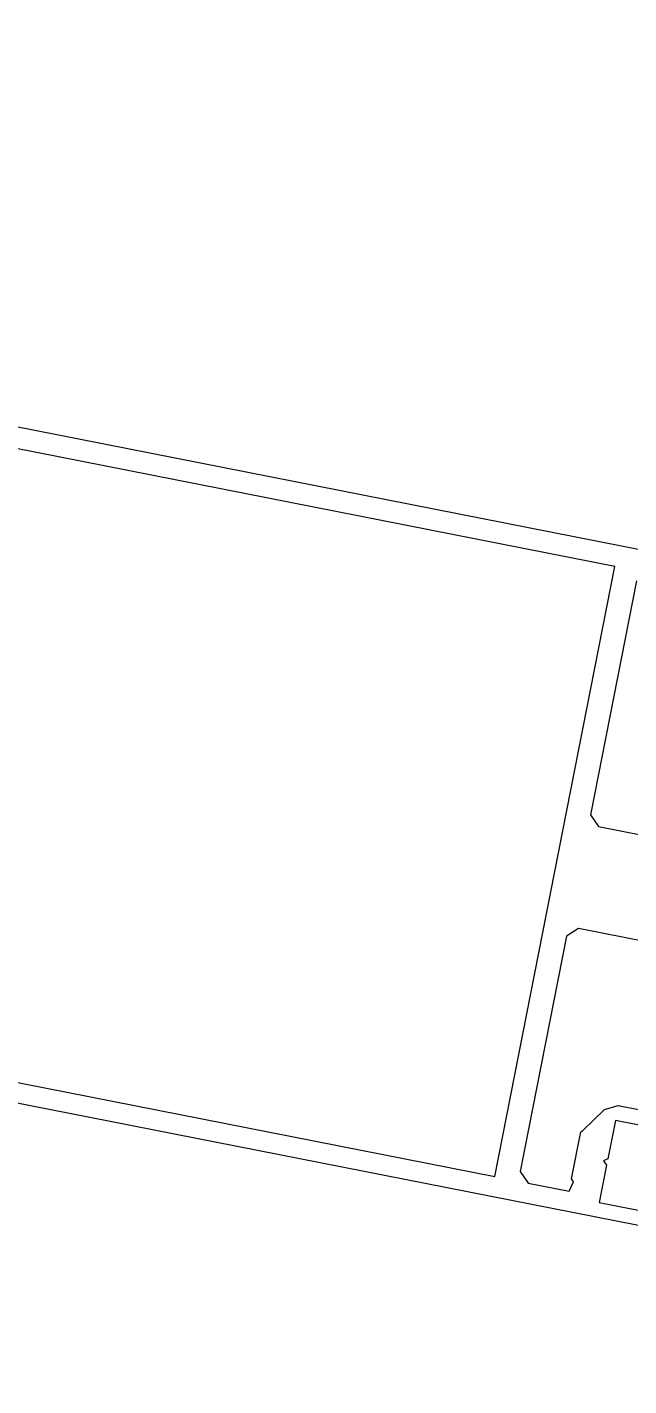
# Model space of a CAD drawing. Header units: millimetres. Extents: x -8417289 to 9420486, y 0 to 166066.
# Drawn here: x -187661.1 to -187603.1, y 114772.3 to 114903.3 of the extents above; entities that cross this region are included whole.
import ezdxf
from ezdxf import colors
from ezdxf.entities.mleader import LeaderData, LeaderLine
from ezdxf.math import Vec2, Vec3

# ---------------------------------------------------------------- set-up
doc = ezdxf.new("R2010")
doc.units = ezdxf.units.MM
doc.header["$MEASUREMENT"] = 0
doc.layers.get('0').update_dxf_attribs({"color": 250, "lineweight": 9})
for name, color, linetype, lineweight in [('_АР ТЕКСТ', 250, 'Continuous', 25), ('АР_Перегородки витражные', 152, 'Continuous', 13), ('АР_Размеры дверей', 15, 'Continuous', 0), ('АР_Сущ Несущая стена', 216, 'Continuous', 30), ('АР_Штриховка кирпич', 250, 'Continuous', 9)]:
    doc.layers.add(name, color=color, linetype=linetype, lineweight=lineweight)
doc.layers.add('ТХ_Задание КР', color=7, linetype='Continuous', true_color=0x9a5430)
doc.layers.add('ТХ_привязки ЭО', color=96, linetype='Continuous')
doc.layers.add('ТХ_привязки_ВК', color=174, linetype='Continuous')
doc.layers.get('АР_Размеры дверей').off()
doc.styles.add('ISOCPEUR', font='isocpeur.TTF')
doc.styles.add('ГОСТ 2.304', font='isocpeur.TTF', dxfattribs={"width": 0.7})

# ---------------------------------------------------------------- blocks, each defined once
blk = doc.blocks.new('_DotSmall')
at = {"color": 0, "linetype": 'ByBlock', "const_width": 0.5}
blk.add_lwpolyline([(-0.0625, 0, 1), (0.0625, 0, 1)], format="xyb", close=True, dxfattribs=at)
blk = doc.blocks.new('стойка витр.')
at = {"lineweight": 0, "ltscale": 100, "transparency": 33554687}
for points in [[(65.92687011216185, 59.2824299609274), (-26.6419368966599, 24.17953274302999)], [(-12.4510803312005, 26.30097287951503), (-4.305940852005733, 4.821667629301373), (-4.8720624113339, 3.563811556159635), (-32.68827406296623, -6.984337978748954)], [(-29.14341260807123, -16.33238676948531), (-1.327200956468005, -5.784237234569446), (-0.06938087928574532, -6.350438765824947), (8.118987008783733, -27.94374036834779), (7.552865449426463, -29.20159644143132), (3.790811872313498, -30.62819989795389), (3.216969908826286, -29.80262791351561), (3.358505795680685, -29.48817839122057), (1.715760294842767, -25.15614305267809), (1.558535533695249, -25.08537510928727), (-0.902061547501944, -23.41060979175381), (-2.258247086545452, -23.27287612311193), (-7.844300284108613, -25.39115610946465)], [(-6.413508587575052, -26.41332106186019), (-1.739484192192322, -24.64089033441996), (-0.3993375533900689, -28.17495120693638), (0.02910832117777318, -28.2732586849088), (-0.1831955090747215, -28.74493296838773), (1.113700732850702, -32.16493950470613), (-3.560323662532028, -33.93737023214635)], [(-3.953589570330223, -35.65123370236688), (88.61521743849153, -0.5483364844694734)]]:
    blk.add_lwpolyline(points, dxfattribs=at)
blk.add_lwpolyline([(63.8117502759269, 56.26367979055794), (85.07351613373612, 0.1949089383633691), (10.63088292890461, -28.03438542609365), (-10.63088292890461, 28.03438542610093)], close=True, dxfattribs=at)
blk = doc.blocks.new('A$Cf7573d2c')
at = {"layer": 'АР_Перегородки витражные', "rotation": 80.28340479355269}
blk.add_blockref('стойка витр.', (29.17858439369593, -60.01344902928395), dxfattribs=at)
blk = doc.blocks.new('A$Cec9b444d')
at = {"color": 241, "ltscale": 100, "true_color": 0xf7abae, "xscale": -1, "rotation": 89.90413134762046}
blk.add_blockref('A$Cf7573d2c', (6563.698240449916, 2250.519506825216), dxfattribs=at)
blk = doc.blocks.new('_None')
blk = doc.blocks.new('_Dot')
at = {"color": 0, "linetype": 'ByBlock', "lineweight": -2}
blk.add_line((-0.5, 0), (-1, 0), dxfattribs=at)
at = {"color": 0, "linetype": 'ByBlock', "const_width": 0.5}
blk.add_lwpolyline([(-0.25, 0, 1), (0.25, 0, 1)], format="xyb", close=True, dxfattribs=at)

msp = doc.modelspace()

# ---------------------------------------------------------------- hatches: boundary and pattern name
at = {"layer": 'АР_Штриховка кирпич', "ltscale": 100}
h = msp.add_hatch(dxfattribs=at)
h.set_pattern_fill('ANSI32', color=256, scale=500)
h.set_pattern_definition([(45, (-1163613.565164257, 164426.8594320829), (-132.5825214724777, 132.5825214724777), []), (45, (-1163525.176816757, 164426.8594320829), (-132.5825214724777, 132.5825214724777), [])])
edge = h.paths.add_edge_path()
edge.add_line((-187128.9151109827, 115850.6824583481), (-187998.915110983, 115850.6824583513))
edge.add_arc((-1342166.519582912, 115380.6824574551), 1154167.700168599, -0.023331979451882034, 0.02333197954061461, ccw=False)
edge.add_line((-187998.9151109822, 114910.6824583457), (-187514.5558780206, 114910.6824583331))
edge.add_line((-187514.5558780206, 114910.6824583331), (-187514.5558780202, 115210.6824583402))
edge.add_line((-187514.5558780202, 115210.6824583402), (-187128.9151109827, 115210.6824583525))
edge.add_line((-187128.9151109827, 115210.6824583525), (-187128.9151109827, 115850.6824583481))

# ---------------------------------------------------------------- linework, layer by layer
at = {"layer": 'АР_Сущ Несущая стена', "lineweight": 18, "ltscale": 100}
msp.add_arc((-197116.3547424845, 115484.5892881857), 9778.654617052323, 272.5925479651556, 356.6353913736798, dxfattribs=at)

# ---------------------------------------------------------------- block references
at = {"layer": 'АР_Размеры дверей', "ltscale": 100}
msp.add_blockref('A$Cec9b444d', (-194233.915110983, 112600.6824583525), dxfattribs=at)

# ---------------------------------------------------------------- leaders
at = {"layer": '_АР ТЕКСТ'}
ml = msp.add_multileader_mtext('Standard', dxfattribs=at)
ml.set_content('{\\W0.8;-2,550}', color=256, style='ISOCPEUR')
ml.set_leader_properties(color=256, linetype='Continuous', lineweight=-1)
ml.set_arrow_properties(name='DOTSMALL')
ml.build(insert=Vec2(0, 0))
ml.multileader.update_dxf_attribs({"has_text_frame": 1, "text_left_attachment_type": 4, "text_right_attachment_type": 4, "dogleg_length": 100, "arrow_head_size": 180})
ctx = ml.context
ctx.base_point, ctx.char_height, ctx.arrow_head_size, ctx.landing_gap_size, ctx.plane_origin = Vec3(-302775.822290387, 123943.2638625839, -1.961751612303354), 250, 180, 50, Vec3(-302295.4889269536, 121699.245469789, -1.961751612303354)
ctx.left_attachment, ctx.right_attachment = 4, 4
notes = []
notes.append((ctx, [(0, (0, 0, 0), (0, 0), (1, 0), 1, [])]))
ctx.mtext.insert, ctx.mtext.width, ctx.mtext.defined_height, ctx.mtext.line_spacing_style, ctx.mtext.flow_direction = Vec3(-302725.822290387, 124276.5971959173, -1.961751612303354), 801.0864057841361, 330.709552927064, 2, 5
ml = msp.add_multileader_mtext('Standard', dxfattribs=at)
ml.set_content('{\\W0.8;-2,550}', color=256, style='ISOCPEUR')
ml.set_leader_properties(color=256, linetype='Continuous', lineweight=-1)
ml.set_arrow_properties(name='DOTSMALL')
ml.build(insert=Vec2(0, 0))
ml.multileader.update_dxf_attribs({"has_text_frame": 1, "text_left_attachment_type": 4, "text_right_attachment_type": 4, "dogleg_length": 100, "arrow_head_size": 180})
ctx = ml.context
ctx.base_point, ctx.char_height, ctx.arrow_head_size, ctx.landing_gap_size, ctx.plane_origin = Vec3(-314736.0148765142, 120073.2763382189, -1.961751612303354), 250, 180, 50, Vec3(-314255.6815130808, 117829.2579454239, -1.961751612303354)
ctx.left_attachment, ctx.right_attachment = 4, 4
notes.append((ctx, [(0, (0, 0, 0), (0, 0), (1, 0), 1, [])]))
ctx.mtext.insert, ctx.mtext.width, ctx.mtext.defined_height, ctx.mtext.line_spacing_style, ctx.mtext.flow_direction = Vec3(-314686.0148765142, 120406.6096715522, -1.961751612303354), 801.0864057841361, 330.709552927064, 2, 5
at = {"layer": 'ТХ_Задание КР', "color": 1, "ltscale": 100}
ml = msp.add_multileader_mtext('Standard', dxfattribs=at)
ml.set_content('\\pxsm1,qc;{\\C1;Зона усиления для настенного крепления фермы баскетбольной со щитом и кольцом \\Pна высоте от 2,8 до 3,8 м от УЧП}', color=7, style='ГОСТ 2.304')
ml.set_leader_properties(color=256, lineweight=25)
ml.build(insert=Vec2(0, 0))
ml.multileader.update_dxf_attribs({"text_left_attachment_type": 6, "text_right_attachment_type": 6, "dogleg_length": 150, "arrow_head_size": 225, "scale": 75})
ctx = ml.context
ctx.base_point, ctx.scale, ctx.char_height, ctx.arrow_head_size, ctx.landing_gap_size, ctx.plane_origin = Vec3(-162365.0479697743, 114061.3663136614), 75, 187.5, 225, 150, Vec3(-120203.2702965619, 95150.49773084704)
ctx.left_attachment, ctx.right_attachment, ctx.text_align_type = 6, 6, 2
notes.append((ctx, [(0, (1, 1, 0), (-162515.0479697743, 114061.3663136614), (1, 0), 150, [(1, [(-164222.1500003132, 115850.6824583525)], 0, [])])]))
ctx.mtext.insert, ctx.mtext.width, ctx.mtext.defined_height, ctx.mtext.alignment, ctx.mtext.line_spacing_factor, ctx.mtext.flow_direction = Vec3(-158179.1104697743, 114286.3663136614), 4494.3292305132, 2263.282723931537, 3, 0.8, 5
ml = msp.add_multileader_mtext('Standard', dxfattribs=at)
ml.set_content('\\pxsm1,qc;{\\C1;Зона усиления для настенного крепления фермы баскетбольной со щитом и кольцом \\Pна высоте от 2,8 до 3,8 м от УЧП}', color=7, style='ГОСТ 2.304')
ml.set_leader_properties(color=256, lineweight=25)
ml.build(insert=Vec2(0, 0))
ml.multileader.update_dxf_attribs({"text_left_attachment_type": 6, "text_right_attachment_type": 6, "dogleg_length": 150, "arrow_head_size": 225, "scale": 75})
ctx = ml.context
ctx.base_point, ctx.scale, ctx.char_height, ctx.arrow_head_size, ctx.landing_gap_size, ctx.plane_origin = Vec3(-175039.8687490653, 113641.2414238458), 75, 187.5, 225, 150, Vec3(-132203.2702965619, 95150.49773084704)
ctx.left_attachment, ctx.right_attachment, ctx.text_align_type = 6, 6, 1
notes.append((ctx, [(0, (1, 1, 0), (-175189.8687490653, 113641.2414238458), (1, 0), 150, [(1, [(-176222.1500003132, 115849.8477719799)], 0, [])])]))
ctx.mtext.insert, ctx.mtext.width, ctx.mtext.defined_height, ctx.mtext.alignment, ctx.mtext.line_spacing_factor, ctx.mtext.flow_direction = Vec3(-172642.7041338087, 113866.2414238458), 4494.3292305132, 2263.282723931537, 2, 0.8, 5
ml = msp.add_multileader_mtext('Standard', dxfattribs=at)
ml.set_content('\\pxsm1,qc;{\\C1;Зона усиления для настенного крепления стоек волейбольных на высоте от 0,5 до 3,0 м от УЧП}', color=7, style='ГОСТ 2.304')
ml.set_leader_properties(color=256, lineweight=25)
ml.build(insert=Vec2(0, 0))
ml.multileader.update_dxf_attribs({"text_left_attachment_type": 6, "text_right_attachment_type": 6, "dogleg_length": 150, "arrow_head_size": 225, "scale": 75})
ctx = ml.context
ctx.base_point, ctx.scale, ctx.char_height, ctx.arrow_head_size, ctx.landing_gap_size, ctx.plane_origin = Vec3(-168559.8298629019, 110283.0367589728), 75, 187.5, 225, 150, Vec3(-128258.1661100042, 94949.75131302682)
ctx.left_attachment, ctx.right_attachment, ctx.text_align_type = 6, 6, 1
notes.append((ctx, [(0, (1, 1, 0), (-168709.8298629019, 110283.0367589728), (1, 0), 150, [(1, [(-170258.9146127089, 115850.638063036)], 0, [])])]))
ctx.mtext.insert, ctx.mtext.width, ctx.mtext.defined_height, ctx.mtext.alignment, ctx.mtext.line_spacing_factor, ctx.mtext.flow_direction = Vec3(-166162.6652476453, 110508.0367589728), 4494.3292305132, 2263.282723931537, 2, 0.8, 5
ml = msp.add_multileader_mtext('Standard', dxfattribs=at)
ml.set_content('\\pxsm1,qc;{\\C1;Зона усиления для настенного крепления табло электронного на высоте 5,0м от УЧП}', color=7, style='ГОСТ 2.304')
ml.set_leader_properties(color=256, lineweight=25)
ml.build(insert=Vec2(0, 0))
ml.multileader.update_dxf_attribs({"text_left_attachment_type": 6, "text_right_attachment_type": 6, "dogleg_length": 150, "arrow_head_size": 225, "scale": 75})
ctx = ml.context
ctx.base_point, ctx.scale, ctx.char_height, ctx.arrow_head_size, ctx.landing_gap_size, ctx.plane_origin = Vec3(-169022.7920769965, 108470.9103196533), 75, 187.5, 225, 150, Vec3(-123635.7946177102, 93017.54080780555)
ctx.left_attachment, ctx.right_attachment, ctx.text_align_type = 6, 6, 1
notes.append((ctx, [(0, (1, 1, 0), (-169172.7920769965, 108470.9103196533), (1, 0), 150, [(1, [(-170593.5767180584, 115796.7638980248)], 0, [])])]))
ctx.mtext.insert, ctx.mtext.width, ctx.mtext.defined_height, ctx.mtext.alignment, ctx.mtext.line_spacing_factor, ctx.mtext.flow_direction = Vec3(-166625.6274617399, 108714.6603196533), 4494.3292305132, 2263.282723931537, 2, 0.8, 5
at = {"layer": 'ТХ_привязки ЭО'}
ml = msp.add_multileader_mtext('Standard', dxfattribs=at)
ml.set_content('\\A1;{\\fArial|b0|i0|c204|p34;Кабель из стены на Н-1200 \\A0;мм от УЧП\\A1; (\\fArial|b0|i0|c0|p34;L-1\\fArial|b0|i0|c204|p34;,0м)\\Pдля подкл. электросушителя для рук \\A0;(поз. У240):\\P- 1,0 кВт/220В/1Ф}', color=256, style='ISOCPEUR')
ml.set_leader_properties()
ml.set_arrow_properties(name='NONE')
ml.build(insert=Vec2(0, 0))
ml.multileader.update_dxf_attribs({"text_left_attachment_type": 6, "text_right_attachment_type": 6, "dogleg_length": 0.36})
ctx = ml.context
ctx.base_point, ctx.char_height, ctx.landing_gap_size, ctx.plane_origin = Vec3(-184426.6275398657, 110958.4589965534, 196.8315400125672), 200, 0, Vec3(-210059.7537417857, 105669.1129554624, 196.8315400125672)
ctx.left_attachment, ctx.right_attachment = 6, 6
notes.append((ctx, [(0, (1, 1, 0), (-184426.9875398657, 110958.4589965534, 196.8315400125672), (1, 0), 0.36, [(5, [(-193903.9146120228, 124575.6380630359, 196.8315400125672), (-190578.4270764709, 120133.3090615378, 196.8315400125672)], 0, [])])]))
ctx.mtext.insert, ctx.mtext.width, ctx.mtext.flow_direction = Vec3(-184426.6275398657, 111198.4589965534, 196.8315400125672), 6437.977942073427, 5
ml = msp.add_multileader_mtext('Standard', dxfattribs=at)
ml.set_content('{\\fArial|b0|i0|c204|p34;Розетка на Н-1800мм от УЧП\\Pдля подкл. доп. оборудования:\\P- 1х0.5кВт/220В/1Ф}', color=256, style='ISOCPEUR')
ml.set_leader_properties()
ml.set_arrow_properties(name='NONE')
ml.build(insert=Vec2(0, 0))
ml.multileader.update_dxf_attribs({"text_left_attachment_type": 6, "text_right_attachment_type": 6, "dogleg_length": 0.36})
ctx = ml.context
ctx.base_point, ctx.char_height, ctx.plane_origin = Vec3(-184544.9981249096, 113255.605827427, 196.8315400125672), 200, Vec3(-171651.7211231025, 104424.3021575013, 196.8315400125672)
ctx.left_attachment, ctx.right_attachment = 6, 6
notes.append((ctx, [(0, (1, 1, 0), (-184545.3581249096, 113255.605827427, 196.8315400125672), (1, 0), 0.36, [(0, [(-190331.362255816, 122852.3887809765, 196.8315400125672)], 0, [])])]))
ctx.mtext.insert, ctx.mtext.width, ctx.mtext.flow_direction = Vec3(-184542.9981249096, 113495.605827427, 196.8315400125672), 7036.069990096614, 5
ml = msp.add_multileader_mtext('Standard', dxfattribs=at)
ml.set_content('\\A1;{\\fArial|b0|i0|c204|p34;Кабель из стены на Н-1200 \\A0;мм от УЧП\\A1; (\\fArial|b0|i0|c0|p34;L-1\\fArial|b0|i0|c204|p34;,0м)\\Pдля подкл. электросушителя для рук \\A0;(поз. У240):\\P- 1,0 кВт/220В/1Ф}', color=256, style='ISOCPEUR')
ml.set_leader_properties()
ml.set_arrow_properties(name='NONE')
ml.build(insert=Vec2(0, 0))
ml.multileader.update_dxf_attribs({"text_left_attachment_type": 6, "text_right_attachment_type": 6, "dogleg_length": 0.36})
ctx = ml.context
ctx.base_point, ctx.char_height, ctx.landing_gap_size, ctx.plane_origin = Vec3(-184514.5, 107319, 196.8315400125672), 200, 0, Vec3(-210059.7537417857, 104422.6526754235, 196.8315400125672)
ctx.left_attachment, ctx.right_attachment = 6, 6
notes.append((ctx, [(0, (1, 1, 0), (-184514.86, 107319, 196.8315400125672), (1, 0), 0.36, [(3, [(-197213.9146120227, 120104.3604835001, 196.8315400125672)], 0, [])])]))
ctx.mtext.insert, ctx.mtext.width, ctx.mtext.flow_direction = Vec3(-184514.5, 107559, 196.8315400125672), 6437.977942073427, 5
ml = msp.add_multileader_mtext('Standard', dxfattribs=at)
ml.set_content('{\\fArial|b0|i0|c204|p34;Розетка на Н-1800мм от УЧП\\Pдля подкл. доп. оборудования:\\P- 1х0.5кВт/220В/1Ф}', color=256, style='ISOCPEUR')
ml.set_leader_properties()
ml.set_arrow_properties(name='NONE')
ml.build(insert=Vec2(0, 0))
ml.multileader.update_dxf_attribs({"text_left_attachment_type": 6, "text_right_attachment_type": 6, "dogleg_length": 0.36})
ctx = ml.context
ctx.base_point, ctx.char_height, ctx.plane_origin = Vec3(-184484.8840237493, 112167.7497420604, 196.8315400125672), 200, Vec3(-171418.3433073902, 109069.8105759756, 196.8315400125672)
ctx.left_attachment, ctx.right_attachment = 6, 6
notes.append((ctx, [(0, (1, 1, 0), (-184485.2440237493, 112167.7497420604, 196.8315400125672), (1, 0), 0.36, [(0, [(-188849.677723424, 118400.6774071056, 196.8315400125672)], 0, [])])]))
ctx.mtext.insert, ctx.mtext.width, ctx.mtext.flow_direction = Vec3(-184482.8840237493, 112407.7497420604, 196.8315400125672), 7036.069990096614, 5
ml = msp.add_multileader_mtext('Standard', dxfattribs=at)
ml.set_content('\\A1;{\\fArial|b0|i0|c204|p34;Кабель из стены на Н-1200 \\A0;мм от УЧП\\A1; (\\fArial|b0|i0|c0|p34;L-1\\fArial|b0|i0|c204|p34;,0м)\\Pдля подкл. электросушителя для рук \\A0;(поз. У240):\\P- 1,0 кВт/220В/1Ф}', color=256, style='ISOCPEUR')
ml.set_leader_properties()
ml.set_arrow_properties(name='NONE')
ml.build(insert=Vec2(0, 0))
ml.multileader.update_dxf_attribs({"text_left_attachment_type": 6, "text_right_attachment_type": 6, "dogleg_length": 0.36})
ctx = ml.context
ctx.base_point, ctx.char_height, ctx.landing_gap_size, ctx.plane_origin = Vec3(-184492.5, 106200, 196.8315400125672), 200, 0, Vec3(-210059.7537417857, 101783.4018863586, 196.8315400125672)
ctx.left_attachment, ctx.right_attachment = 6, 6
notes.append((ctx, [(0, (1, 1, 0), (-184492.86, 106200, 196.8315400125672), (1, 0), 0.36, [(3, [(-200033.914612023, 112600.6380630359, 196.8315400125672), (-199947.7190562301, 110550.8937897277, 196.8315400125672), (-200204.045045283, 118319.4951357523, 196.8315400125672), (-199643.9145311519, 118325.6380630362, 196.8315400125672)], 0, [])])]))
ctx.mtext.insert, ctx.mtext.width, ctx.mtext.flow_direction = Vec3(-184492.5, 106440, 196.8315400125672), 6437.977942073427, 5
ml = msp.add_multileader_mtext('Standard', dxfattribs=at)
ml.set_content('{\\fArial|b0|i0|c204|p34;Блок розеток на Н-1800мм от УЧП\\Pдля подкл. доп. оборудования:\\P- 2х0.5кВт/220В/1Ф}', color=256, style='ISOCPEUR')
ml.set_leader_properties()
ml.set_arrow_properties(name='NONE')
ml.build(insert=Vec2(0, 0))
ml.multileader.update_dxf_attribs({"text_left_attachment_type": 6, "text_right_attachment_type": 6, "dogleg_length": 0.36})
ctx = ml.context
ctx.base_point, ctx.char_height, ctx.plane_origin = Vec3(-184484.8840237493, 109762.2497420604, 196.8315400125672), 200, Vec3(-171418.3433073902, 106664.3105759756, 196.8315400125672)
ctx.left_attachment, ctx.right_attachment = 6, 6
notes.append((ctx, [(0, (1, 1, 0), (-184485.2440237493, 109762.2497420604, 196.8315400125672), (1, 0), 0.36, [(0, [(-193371.4040940125, 118275.6515845885, 196.8315400125672)], 0, [])])]))
ctx.mtext.insert, ctx.mtext.width, ctx.mtext.flow_direction = Vec3(-184482.8840237493, 110002.2497420604, 196.8315400125672), 7036.069990096614, 5
at = {"layer": 'ТХ_привязки_ВК'}
ml = msp.add_multileader_mtext('Standard', dxfattribs=at)
ml.set_content('{\\fArial|b0|i0|c204|p34;Вентиль подвода хол. воды dy-15,\\A1;\\fArial|b0|i0|c0|p34;\\P\\pt3;\\A0;\\fArial|b0|i0|c204|p34;Выпуск канализации dy-50\\A1;\\fArial|b0|i0|c0|p34;\\P\\fArial|b0|i0|c204|p34;для подкл. питьев. фонтанчика (поз. У300б) }', color=256, style='ISOCPEUR')
ml.set_leader_properties()
ml.set_arrow_properties(name='DOT')
ml.build(insert=Vec2(0, 0))
ml.multileader.update_dxf_attribs({"text_left_attachment_type": 6, "text_right_attachment_type": 6, "dogleg_length": 0.36, "arrow_head_size": 100})
ctx = ml.context
ctx.base_point, ctx.char_height, ctx.arrow_head_size, ctx.plane_origin = Vec3(-184494.5, 108553.7005457026), 200, 100, Vec3(-196520.3357486303, 124504.4257697424)
ctx.left_attachment, ctx.right_attachment = 6, 6
notes.append((ctx, [(0, (1, 1, 0), (-184494.86, 108553.7005457026), (1, 0), 0.36, [(1, [(-195234.9514220619, 118400.5459341235)], 0, [])])]))
ctx.mtext.insert, ctx.mtext.width, ctx.mtext.flow_direction = Vec3(-184492.5, 108812.5), 6052.887727715075, 5
for ctx, leaders in notes:
    for number, flags, end, landing, length, lines in leaders:
        leader = LeaderData()
        leader.index, (leader.has_last_leader_line, leader.has_dogleg_vector, leader.attachment_direction) = number, flags
        leader.last_leader_point, leader.dogleg_vector, leader.dogleg_length = Vec3(end), Vec3(landing), length
        for number, points, colour, breaks in lines:
            line = LeaderLine()
            line.index, line.vertices, line.color, line.breaks = number, Vec3.list(points), colors.encode_raw_color(colour), breaks
            leader.lines.append(line)
        ctx.leaders.append(leader)

doc.saveas('drawing.dxf')
